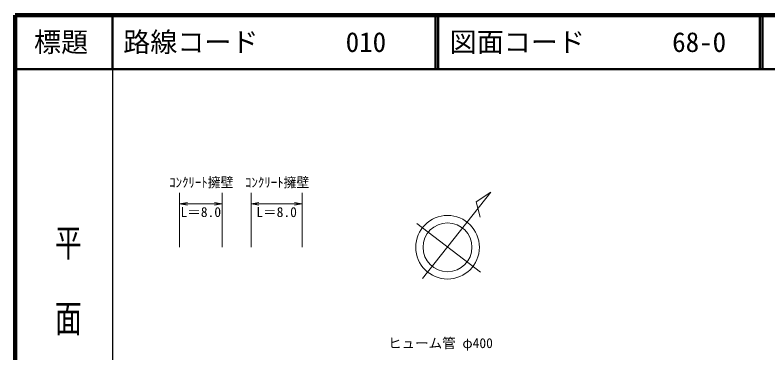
# Model space of a CAD drawing. Units: millimetres, scale not verified. Extents: x 40000 to 680000, y 20000 to 380000.
# Drawn here: x 40000 to 179229, y 317487 to 380000 of the extents above; entities that cross this region are included whole.
import ezdxf
from ezdxf.enums import TextEntityAlignment as Align

# ---------------------------------------------------------------- set-up
doc = ezdxf.new("R2010")
doc.units = ezdxf.units.MM
doc.header["$LTSCALE"] = 1000
for name, color, linetype, lineweight in [('M-BMK-SRVR', 3, 'Continuous', 13), ('M-STR-STR3', 7, 'Continuous', 13), ('M-TTL', 2, 'Continuous', 140), ('M-TTL-BAND', 7, 'Continuous', 25), ('M-TTL-LINE', 7, 'Continuous', 50)]:
    doc.layers.add(name, color=color, linetype=linetype, lineweight=lineweight)
doc.layers.add('M-TTL-TXT', color=7, linetype='Continuous')
doc.styles.add('@ＭＳ ゴシック', font='')
doc.styles.add('ＭＳ ゴシック', font='')
doc.styles.get('@ＭＳ ゴシック').set_extended_font_data('@MS Gothic')
doc.styles.get('ＭＳ ゴシック').set_extended_font_data('MS Gothic')

# ---------------------------------------------------------------- blocks, each defined once
blk = doc.blocks.new('open_arrow')
at = {"color": 0, "linetype": 'Continuous', "lineweight": -2}
blk.add_lwpolyline([(7.5, 1.25), (0, 0), (7.5, -1.25)], dxfattribs=at)

msp = doc.modelspace()

# ---------------------------------------------------------------- linework, layer by layer
at = {"layer": 'M-BMK-SRVR'}
for p, q in [((115354, 331239), (128010, 347242)), ((128010, 347242), (125245, 345454)), ((125245, 345454), (126022, 342597)), ((114293, 341429), (126088, 332418))]:
    msp.add_line(p, q, dxfattribs=at)
for radius in [5885, 4520]:
    msp.add_circle((119974, 337038), radius, dxfattribs=at)
at = {"layer": 'M-STR-STR3'}
for p, q in [((70411, 337086), (70411, 347086)), ((78303, 337086), (78303, 347086)), ((83648, 337086), (83648, 347086)), ((93113, 337086), (93113, 347086)), ((70411, 345086), (78303, 345086)), ((83648, 345086), (93113, 345086))]:
    msp.add_line(p, q, dxfattribs=at)
at = {"layer": 'M-TTL'}
for p, q in [((40000, 380000), (40000, 20000)), ((680000, 380000), (40000, 380000))]:
    msp.add_line(p, q, dxfattribs=at)
at = {"layer": 'M-TTL-BAND'}
msp.add_line((58000, 370000), (58000, 20000), dxfattribs=at)
at = {"layer": 'M-TTL-LINE'}
for p, q in [((58000, 380000), (58000, 370000)), ((117750, 380000), (117750, 370000)), ((118250, 380000), (118250, 370000)), ((177750, 380000), (177750, 370000)), ((178250, 380000), (178250, 370000)), ((40000, 370000), (680000, 370000))]:
    msp.add_line(p, q, dxfattribs=at)

# ---------------------------------------------------------------- block references
at = {"layer": 'M-STR-STR3', "xscale": 193, "yscale": 193}
for p in [(70411, 345086), (83648, 345086)]:
    msp.add_blockref('open_arrow', p, dxfattribs=at)
at = {"layer": 'M-STR-STR3', "xscale": 193, "yscale": 193, "rotation": 180}
for p in [(78303, 345086), (93113, 345086)]:
    msp.add_blockref('open_arrow', p, dxfattribs=at)

# ---------------------------------------------------------------- texts
at = {"layer": 'M-STR-STR3', "style": 'ＭＳ ゴシック', "width": 0.95}
for p in [(68507, 347586), (82530, 347586)]:
    msp.add_text('ｺﾝｸﾘｰﾄ擁壁', height=1833, dxfattribs=at).set_placement(p, align=Align.BOTTOM_LEFT)
at = {"layer": 'M-STR-STR3', "style": 'ＭＳ ゴシック'}
for s, p in [('L＝8.0', (70607, 342086)), ('L＝8.0', (84630, 342086)), ('ヒューム管 φ400', (108978, 317836))]:
    msp.add_text(s, height=1833, dxfattribs=at).set_placement(p, align=Align.BOTTOM_LEFT)
at = {"layer": 'M-TTL-BAND', "style": '@ＭＳ ゴシック', "width": 1.4}
msp.add_text('平  面  図', height=3666, rotation=270, dxfattribs=at).set_placement((49777, 306475), align=Align.MIDDLE_RIGHT)
at = {"layer": 'M-TTL-TXT', "style": 'ＭＳ ゴシック'}
msp.add_text('標題', height=3666, dxfattribs=at).set_placement((48500, 375000), align=Align.MIDDLE_CENTER)
for s, p in [('路線コード', (60000, 375000)), ('010', (101142, 375000)), ('図面コード', (120380, 375000)), ('68-0', (161521, 375000))]:
    msp.add_text(s, height=3666, dxfattribs=at).set_placement(p, align=Align.MIDDLE_LEFT)

doc.saveas('drawing.dxf')
